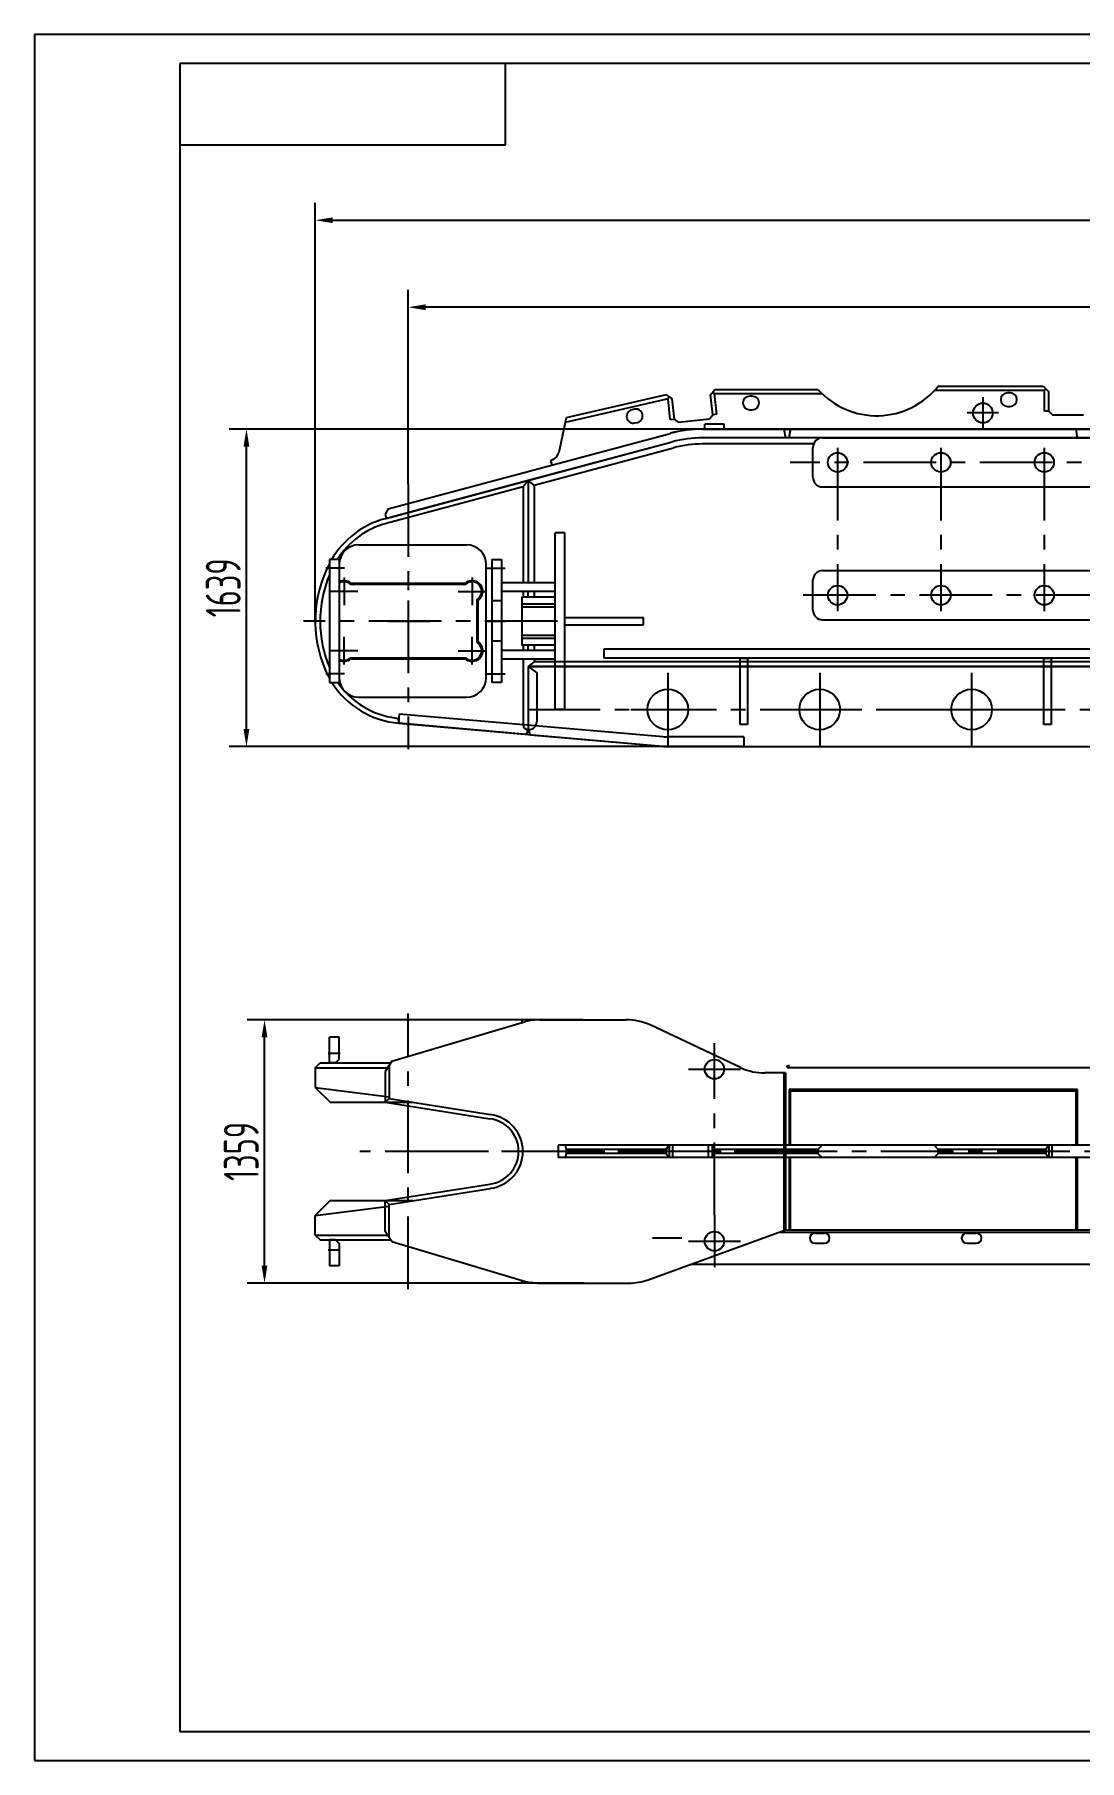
# Model space of a CAD drawing. Header units: millimetres. Extents: x 0 to 12600, y 0 to 8910.
# Drawn here: x 0 to 5392, y 0 to 8910 of the extents above; entities that cross this region are included whole.
import ezdxf

# ---------------------------------------------------------------- set-up
doc = ezdxf.new("R2010")
doc.units = ezdxf.units.MM
doc.header["$LTSCALE"] = 300
doc.linetypes.add('G', pattern=[2, 1.25, -0.25, 0.25, -0.25])
for name, color, linetype in [('01', 7, 'Continuous'), ('02', 1, 'Continuous'), ('05', 4, 'G'), ('08', 1, 'Continuous')]:
    doc.layers.add(name, color=color, linetype=linetype)
doc.styles.get("Standard").update_dxf_attribs({"font": 'isocp', "width": 0.707, "bigfont": 'intecad.shx'})
doc.dimstyles.new('INTE', dxfattribs={"dimscale": 30, "dimtxt": 6, "dimasz": 3, "dimexe": 3, "dimexo": 0, "dimgap": 1, "dimtad": 1, "dimdec": 0, "dimdsep": 46, "dimtxsty": 'Standard', "dimcen": 0, "dimclrd": 1, "dimclre": 1, "dimclrt": 3, "dimaunit": 1, "dimadec": 0, "dimazin": 0, "dimtfac": 1, "dimtdec": 0, "dimtmove": 0, "dimatfit": 0, "dimfxl": 0, "dimarcsym": 0})

# ---------------------------------------------------------------- blocks, each defined once
blk = doc.blocks.new('*D195')
at = {"layer": '08', "color": 1, "lineweight": -2}
for p, q in [((1448.8, 5882.2), (1448.8, 8041.3)), ((11684.8, 6428.2), (11684.8, 8041.3)), ((1538.8, 7951.3), (11594.8, 7951.3))]:
    blk.add_line(p, q, dxfattribs=at)
at = {"layer": '08', "color": 1}
for points in [[(1538.8, 7966.3), (1538.8, 7936.3), (1448.8, 7951.3)], [(11594.8, 7966.3), (11594.8, 7936.3), (11684.8, 7951.3)]]:
    blk.add_solid(points, dxfattribs=at)
at = {"layer": 'Defpoints', "color": 0}
for p in [(11684.8, 7951.3), (11684.8, 6428.2), (1448.8, 5882.2)]:
    blk.add_point(p, dxfattribs=at)
at = {"layer": '08', "color": 3, "insert": (6566.8, 8071.3), "char_height": 180, "attachment_point": 5}
blk.add_mtext('10236', dxfattribs=at)
blk = doc.blocks.new('*D196')
at = {"layer": '08', "color": 1, "lineweight": -2}
for p, q in [((1927.6, 6588.8), (1927.6, 7592.1)), ((10836.8, 7321.2), (10836.8, 7592.1)), ((10746.8, 7502.1), (2017.6, 7502.1))]:
    blk.add_line(p, q, dxfattribs=at)
at = {"layer": '08', "color": 1}
for points in [[(2017.6, 7517.1), (2017.6, 7487.1), (1927.6, 7502.1)], [(10746.8, 7517.1), (10746.8, 7487.1), (10836.8, 7502.1)]]:
    blk.add_solid(points, dxfattribs=at)
at = {"layer": 'Defpoints', "color": 0}
for p in [(1927.6, 7502.1), (10836.8, 7321.2), (1927.6, 6588.8)]:
    blk.add_point(p, dxfattribs=at)
at = {"layer": '08', "color": 3, "insert": (6382.2, 7622.1), "char_height": 180, "attachment_point": 5}
blk.add_mtext('8909', dxfattribs=at)
blk = doc.blocks.new('*D200')
at = {"layer": '08', "color": 1, "lineweight": -2}
for p, q in [((2829.5, 3823.6), (1096.8, 3823.6)), ((1186.8, 2554.6), (1186.8, 3733.6)), ((2836, 2464.6), (1096.8, 2464.6))]:
    blk.add_line(p, q, dxfattribs=at)
at = {"layer": '08', "color": 1}
for points in [[(1171.8, 3733.6), (1201.8, 3733.6), (1186.8, 3823.6)], [(1171.8, 2554.6), (1201.8, 2554.6), (1186.8, 2464.6)]]:
    blk.add_solid(points, dxfattribs=at)
at = {"layer": 'Defpoints', "color": 0}
for p in [(1186.8, 3823.6), (2829.5, 3823.6), (2836, 2464.6)]:
    blk.add_point(p, dxfattribs=at)
at = {"layer": '08', "color": 3, "insert": (1066.8, 3144.1), "char_height": 180, "attachment_point": 5, "rotation": 90}
blk.add_mtext('1359', dxfattribs=at)
blk = doc.blocks.new('*D204')
at = {"layer": '08', "color": 1, "lineweight": -2}
for p, q in [((3681.7, 6873.2), (1003.6, 6873.2)), ((1093.6, 5324.2), (1093.6, 6783.2)), ((3570.3, 5234.2), (1003.6, 5234.2))]:
    blk.add_line(p, q, dxfattribs=at)
at = {"layer": '08', "color": 1}
for points in [[(1078.6, 6783.2), (1108.6, 6783.2), (1093.6, 6873.2)], [(1078.6, 5324.2), (1108.6, 5324.2), (1093.6, 5234.2)]]:
    blk.add_solid(points, dxfattribs=at)
at = {"layer": 'Defpoints', "color": 0}
for p in [(1093.6, 6873.2), (3681.7, 6873.2), (3570.3, 5234.2)]:
    blk.add_point(p, dxfattribs=at)
at = {"layer": '08', "color": 3, "insert": (973.6, 6053.7), "char_height": 180, "attachment_point": 5, "rotation": 90}
blk.add_mtext('1639', dxfattribs=at)
blk = doc.blocks.new('*U213', base_point=(251.96, 168.31))
at = {"layer": '01'}
for p, q in [((251.96, 168.31), (251.96, 182.31)), ((195.96, 168.31), (251.96, 168.31))]:
    blk.add_line(p, q, dxfattribs=at)
blk = doc.blocks.new('*U214')
at = {"layer": '01'}
for points in [[(415, 292), (25, 292)], [(25, 292), (25, 5)], [(25, 5), (415, 5)]]:
    blk.add_lwpolyline(points, dxfattribs=at)
at = {"layer": '02'}
for points in [[(420, 297), (0, 297)], [(0, 297), (0, 0)], [(0, 0), (420, 0)]]:
    blk.add_lwpolyline(points, dxfattribs=at)

msp = doc.modelspace()

# ---------------------------------------------------------------- linework, layer by layer
for p, q in [((3866.9, 6873.2), (3448.8, 6873.2)), ((3866.9, 6873.2), (3874.8, 6828.2)), ((3900.8, 6873.2), (3892.8, 6828.2)), ((3893.8, 6828.2), (3901.8, 6873.2)), ((8533.8, 6873.2), (3900.8, 6873.2)), ((5374.9, 6873.2), (3901.8, 6873.2)), ((5382.8, 6828.2), (5374.9, 6873.2)), ((1814.8, 6412.2), (3291.1, 6807.5)), ((1824.4, 6461.4), (3279.4, 6850.9)), ((2546.8, 6608.7), (3290.2, 6807.5)), ((2546.8, 6608.2), (3289.9, 6807.4)), ((2578.8, 6583.7), (3298.2, 6776.5)), ((10061.8, 6828.2), (3447.8, 6828.2)), ((8864.8, 6828.2), (3447.8, 6828.2)), ((4020.2, 6796.2), (3447.8, 6796.2)), ((3874.8, 6828.2), (3448.8, 6828.2)), ((5382.8, 6828.2), (3893.8, 6828.2)), ((2546.8, 6608.2), (1808.9, 6410.5)), ((2546.8, 6608.2), (2521.8, 6575.6)), ((2578.8, 6583.7), (2546.8, 6608.2)), ((2521.8, 6575.6), (1815.4, 6386.4)), ((2521.8, 6575.6), (2521.8, 6079.7)), ((4066.8, 6574.2), (8386.8, 6574.2)), ((1824.4, 6461.4), (1808.9, 6434.4)), ((1808.9, 6434.4), (1814.8, 6412.2)), ((2686.6, 5425.2), (2686.6, 6338.2)), ((2736.6, 6338.2), (2686.6, 6338.2)), ((2736.6, 5425.2), (2736.6, 6338.2)), ((1522.1, 6199.7), (1522.1, 5564.7)), ((1572.1, 6199.7), (1522.1, 6199.7)), ((1572.1, 6199.7), (1572.1, 5564.7)), ((2359.8, 6199.7), (2359.8, 5564.7)), ((2359.8, 6199.7), (2409.8, 6199.7)), ((2409.8, 6199.7), (2409.8, 5564.7)), ((1572.1, 5991.9), (1572.1, 5772.5)), ((1572.1, 5991.9), (1572.1, 5772.5)), ((2283.1, 5991.9), (2283.1, 5772.5)), ((2288.1, 5989.1), (2288.1, 5775.3)), ((2521.8, 6034.7), (2521.8, 6006.2)), ((4066.8, 5888.5), (8386.8, 5888.5)), ((2521.8, 5758.2), (2521.8, 5729.7)), ((9414.3, 5736.2), (2937.3, 5736.2)), ((2937.3, 5736.2), (2937.3, 5691.2)), ((2521.8, 5684.7), (2521.8, 5346.2)), ((2578.8, 5672.2), (2546.8, 5647.2)), ((9198.8, 5647.2), (2546.8, 5647.2)), ((9198.8, 5672.2), (2578.8, 5672.2)), ((9414.3, 5691.2), (2937.3, 5691.2)), ((1522.1, 5564.7), (1572.1, 5564.7)), ((2409.8, 5564.7), (2359.8, 5564.7)), ((1882.2, 5404), (1877.8, 5354.2)), ((1877.8, 5354.2), (3240, 5235.6)), ((1881.3, 5359.9), (1880.9, 5354.5)), ((2536.8, 5297.1), (1880.9, 5354.5)), ((1882.2, 5404), (3244.4, 5285.4)), ((2736.6, 5425.2), (2686.6, 5425.2)), ((2546.8, 5321.2), (2536.8, 5297.1)), ((3659.8, 5284.2), (3270.8, 5284.2)), ((3659.8, 5284.2), (3659.8, 5234.2)), ((3659.8, 5234.2), (3270.9, 5234.2)), ((1843.9, 3609.6), (2533.3, 3814.9)), ((2605.4, 3823.6), (3053.6, 3823.6)), ((3645.8, 3575.2), (3177, 3797.5)), ((1522.1, 3601.1), (1522.1, 3734.6)), ((1572.1, 3734.6), (1522.1, 3734.6)), ((1572.1, 3620.1), (1572.1, 3734.6)), ((1448.8, 3576.1), (1448.8, 3474.1)), ((1553.1, 3601.1), (1522.1, 3601.1)), ((1553.1, 3601.1), (1572.1, 3620.1)), ((1843.9, 3609.6), (1808.9, 3557.1)), ((1830.9, 3590.1), (1830.9, 3417.5)), ((1808.9, 3557.1), (1808.9, 3398.1)), ((3874.8, 3549.1), (3769.3, 3549.1)), ((3866.9, 3549.1), (3866.9, 2736.3)), ((3874.8, 3549.1), (3874.8, 2739.1)), ((1448.8, 3474.1), (1830.9, 3426.7)), ((1448.8, 3474.1), (1524.8, 3398.1)), ((1524.8, 3398.1), (1952.7, 3398.1)), ((1830.9, 3417.5), (1808.9, 3398.1)), ((1808.9, 3398.1), (2349.4, 3312.7)), ((1830.9, 3417.5), (2352.2, 3334.6)), ((3893.8, 3463.6), (3893.8, 3176.1)), ((5382.8, 3463.6), (3893.8, 3463.6)), ((3901.8, 3455.7), (3893.8, 3463.6)), ((5374.9, 3455.7), (3901.8, 3455.7)), ((3901.8, 3176.1), (3901.8, 3455.7)), ((5374.9, 3455.7), (5382.8, 3463.6)), ((5374.9, 3176.1), (5374.9, 3455.7)), ((5382.8, 3176.1), (5382.8, 3463.6)), ((3893.8, 3112.1), (3893.8, 2739.6)), ((3901.8, 2739.6), (3901.8, 3112.1)), ((5374.9, 2739.6), (5374.9, 3112.1)), ((5382.8, 2739.6), (5382.8, 3112.1)), ((1808.9, 2890.1), (2349.4, 2975.4)), ((1830.9, 2870.7), (2352.2, 2953.6)), ((1448.8, 2814.1), (1524.8, 2890.1)), ((1448.8, 2814.1), (1830.9, 2861.5)), ((1524.8, 2890.1), (1952.7, 2890.1)), ((1808.9, 2731.1), (1808.9, 2890.1)), ((1830.9, 2870.7), (1808.9, 2890.1)), ((1830.9, 2698.1), (1830.9, 2870.7)), ((1448.8, 2712.1), (1448.8, 2814.1)), ((1522.1, 2687.1), (1522.1, 2553.6)), ((1553.1, 2687.1), (1522.1, 2687.1)), ((1553.1, 2687.1), (1572.1, 2668.1)), ((1843.9, 2678.6), (1808.9, 2731.1)), ((1843.9, 2678.6), (2533.3, 2473.2)), ((3166.7, 2481.5), (3874.8, 2739.1)), ((3840.5, 2726.6), (8950.3, 2726.6)), ((3893.8, 2739.6), (5382.8, 2739.6)), ((4026.3, 2722.1), (4076.3, 2722.1)), ((4810.3, 2722.1), (4860.3, 2722.1)), ((1572.1, 2668.1), (1572.1, 2553.6)), ((4026.3, 2670.1), (4076.3, 2670.1)), ((4810.3, 2670.1), (4860.3, 2670.1)), ((1572.1, 2553.6), (1522.1, 2553.6)), ((3386.9, 2561.6), (9091.2, 2561.6)), ((2605.4, 2464.6), (3066.6, 2464.6))]:
    msp.add_line(p, q)
for centre, radius, start, end in [((3448.8, 6218.2), 655, 90, 104.98875), ((3447.8, 6218.2), 610, 90, 105.00692), ((3447.8, 6218.2), 610, 90, 104.97096), ((3447.8, 6218.2), 578, 90, 105.00692), ((1927.7, 5969.2), 457, 105, 149.7071), ((1927.7, 5969.2), 432, 105, 147.7502), ((2089.8, 5882.2), 641, 152.3313, 203.19667), ((2089.8, 5882.2), 616, 157.15978, 203.19667), ((1597.1, 6035.2), 55, 50.59943, 117.03569), ((1597.1, 6035.2), 50, 48.59038, 120), ((2258.1, 6035.2), 55, 303.05573, 129.40057), ((2258.1, 6035.2), 50, 300, 131.40962), ((2258.1, 5729.2), 55, 230.59943, 56.94427), ((2258.1, 5729.2), 50, 228.59038, 60), ((1920.7, 5809.8), 457, 203.19667, 209.28995), ((1597.1, 5729.2), 50, 240, 311.40962), ((1597.1, 5729.2), 55, 242.96431, 309.40057), ((1920.7, 5809.8), 457, 212.42252, 265), ((1920.7, 5809.8), 432, 214.55426, 262.46396), ((1861.4, 5361.7), 20, 355, 82.46396), ((2546.8, 5346.2), 25, 180, 270), ((3270.8, 5590.2), 306, 264.75775, 270), ((3270.8, 5590.2), 356, 264.75775, 270), ((2605.4, 3518.6), 305, 90, 103.6817), ((3053.6, 3518.6), 305, 66.11902, 90), ((3769.3, 3854.1), 305, 246.11902, 270), ((2327.9, 3144.1), 170, 277.24491, 82.75509), ((2327.9, 3144.1), 192, 277.24491, 82.75509), ((4026.3, 2696.1), 26, 90, 270), ((4076.3, 2696.1), 26, 270, 90), ((4810.3, 2696.1), 26, 90, 270), ((4860.3, 2696.1), 26, 270, 90), ((2605.4, 2769.6), 305, 256.3183, 270), ((3066.6, 2769.6), 305, 270, 289.16072)]:
    msp.add_arc(centre, radius, start, end)
at = {"layer": '01'}
for p, q in [((3259.9, 7049.5), (2743.8, 6931.2)), ((3259.9, 7049.5), (3291.1, 7029.9)), ((3269.1, 7029), (3275.7, 7039.6)), ((3488.2, 7049.4), (3511.2, 7078.2)), ((3499.6, 6947.1), (3488.2, 7049.4)), ((3509.5, 7056.2), (3499.8, 7064)), ((3509.5, 7056.2), (4063.9, 7056.2)), ((3521.5, 6949.6), (3509.5, 7056.2)), ((3511.2, 7078.2), (4042.8, 7078.2)), ((3703.8, 7043.2), (3690.8, 7043.2)), ((4645, 7073.2), (5211.8, 7073.2)), ((4663.8, 7095.2), (5204.8, 7095.2)), ((5034.3, 7060.2), (5021.3, 7060.2)), ((5204.8, 7095.2), (5233.8, 7066.2)), ((5211.8, 7073.2), (5219.3, 7080.7)), ((5211.8, 6965.2), (5211.8, 7073.2)), ((5233.8, 6965.2), (5233.8, 7066.2)), ((3269.1, 7029), (2738.7, 6907.5)), ((3095.4, 6975.9), (3082.7, 6973)), ((3281, 6922.7), (3269.1, 7029)), ((3302.8, 6925.1), (3291.1, 7029.9)), ((3690.8, 6973.2), (3703.8, 6973.2)), ((5021.3, 6990.2), (5034.3, 6990.2)), ((5233.8, 6965.2), (5211.8, 6965.2)), ((5233.8, 6965.2), (5252.8, 6946.2)), ((2743.8, 6931.2), (2705.5, 6752.6)), ((3098.3, 6904.7), (3111, 6907.6)), ((3281, 6922.7), (3302.8, 6925.1)), ((3323.8, 6908.3), (3302.8, 6925.1)), ((3323.8, 6908.3), (3482.8, 6926.1)), ((3448.8, 6873.2), (6239.8, 6873.2)), ((3558.8, 6898.2), (3458.8, 6898.2)), ((3458.8, 6873.2), (3458.8, 6898.2)), ((3482.8, 6926.1), (3499.6, 6947.1)), ((3521.5, 6949.6), (3499.6, 6947.1)), ((3558.8, 6873.2), (3558.8, 6898.2)), ((3901.8, 6873.2), (3866.9, 6873.2)), ((5252.8, 6946.2), (5412.8, 6946.2)), ((5374.9, 6873.2), (5409.8, 6873.2)), ((4016.8, 6624.2), (4016.8, 6778.2)), ((4066.8, 6828.2), (5810.5, 6828.2)), ((2664.8, 6713.5), (2669.5, 6714.7)), ((2671.1, 6688.1), (2664.8, 6713.5)), ((1630.2, 6072.7), (1632, 6077.7)), ((1630.2, 6072.7), (2225, 6072.7)), ((1632, 6077.7), (2223.2, 6077.7)), ((1927.6, 6060.2), (1927.6, 6041)), ((1927.6, 6060.2), (1927.6, 6041)), ((2225, 6072.7), (2223.2, 6077.7)), ((2686.6, 6079.7), (2409.8, 6079.7)), ((4016.8, 5938.5), (4016.8, 6092.5)), ((4066.8, 6142.5), (5810.5, 6142.5)), ((2283.1, 5991.9), (2288.1, 5989.1)), ((2686.6, 6034.7), (2409.8, 6034.7)), ((2514.6, 5970.6), (2686.6, 5970.6)), ((1824.7, 5882.2), (2043.5, 5882.2)), ((2514.6, 5955.8), (2686.6, 5955.8)), ((2736.6, 5900.7), (3142.6, 5900.7)), ((2514.6, 5808.6), (2686.6, 5808.6)), ((2514.6, 5793.9), (2686.6, 5793.9)), ((2736.6, 5862.7), (3142.6, 5862.7)), ((2288.1, 5775.3), (2283.1, 5772.5)), ((2686.6, 5729.7), (2409.8, 5729.7)), ((1630.2, 5691.7), (2225, 5691.7)), ((1632, 5686.7), (1630.2, 5691.7)), ((1632, 5686.7), (2223.2, 5686.7)), ((2223.2, 5686.7), (2225, 5691.7)), ((2686.6, 5684.7), (2409.8, 5684.7)), ((2546.8, 5647.2), (9198.8, 5647.2)), ((2546.8, 5647.2), (2546.8, 5322.2)), ((2546.8, 5647.2), (2591.8, 5615.2)), ((2591.8, 5615.2), (2591.8, 5362.2)), ((3640.8, 5348.2), (3640.8, 5691.2)), ((3640.8, 5691.2), (3678.8, 5691.2)), ((3678.8, 5691.2), (3678.8, 5348.2)), ((5208.8, 5348.2), (5208.8, 5691.2)), ((5208.8, 5691.2), (5246.8, 5691.2)), ((5246.8, 5691.2), (5246.8, 5348.2)), ((3678.8, 5348.2), (3640.8, 5348.2)), ((5246.8, 5348.2), (5208.8, 5348.2)), ((2546.8, 5322.2), (2557.8, 5295.3)), ((2546.8, 5322.2), (2551.8, 5322.2)), ((2557.8, 5295.3), (3239.8, 5235.6)), ((3270.8, 5234.2), (9198.8, 5234.2)), ((2736.6, 3823.6), (2686.6, 3823.6)), ((1448.8, 3576.1), (1473.8, 3601.1)), ((1448.8, 3576.1), (1830.9, 3576.1)), ((3883.1, 3580.9), (3879.8, 3586.6)), ((6239.8, 3176.1), (2701.8, 3176.1)), ((2701.8, 3176.1), (2701.8, 3112.1)), ((2738.7, 3176.1), (2743.8, 3154.1)), ((2743.8, 3134.1), (2738.7, 3112.1)), ((3259.9, 3154.1), (2743.8, 3154.1)), ((2743.8, 3154.1), (2743.8, 3134.1)), ((3259.9, 3134.1), (2743.8, 3134.1)), ((3273.6, 3176.1), (3259.9, 3154.1)), ((3259.9, 3154.1), (3259.9, 3134.1)), ((3259.9, 3134.1), (3273.6, 3112.1)), ((3274.8, 3176.1), (3274.8, 3112.1)), ((3510.7, 3176.1), (3288.1, 3176.1)), ((3293.4, 3112.1), (3293.4, 3176.1)), ((3477.7, 3112.1), (3477.7, 3176.1)), ((3496.3, 3176.1), (3496.3, 3112.1)), ((3497.6, 3176.1), (3511.2, 3154.1)), ((3511.2, 3134.1), (3497.6, 3112.1)), ((4042.8, 3154.1), (3511.2, 3154.1)), ((3511.2, 3154.1), (3511.2, 3134.1)), ((4042.8, 3134.1), (3511.2, 3134.1)), ((4063.9, 3176.1), (4042.8, 3154.1)), ((4042.8, 3154.1), (4042.8, 3134.1)), ((4042.8, 3134.1), (4063.9, 3112.1)), ((4643.3, 3176.1), (4662.8, 3154.1)), ((4662.8, 3134.1), (4643.3, 3112.1)), ((5218.6, 3154.1), (4662.8, 3154.1)), ((4662.8, 3154.1), (4662.8, 3134.1)), ((5218.6, 3134.1), (4662.8, 3134.1)), ((5232.2, 3176.1), (5218.6, 3154.1)), ((5218.6, 3154.1), (5218.6, 3134.1)), ((5218.6, 3134.1), (5232.2, 3112.1)), ((5233.5, 3176.1), (5233.5, 3112.1)), ((5432.4, 3176.1), (5234.4, 3176.1)), ((5252.1, 3112.1), (5252.1, 3176.1)), ((6239.8, 3112.1), (2701.8, 3112.1)), ((1448.8, 2712.1), (1830.9, 2712.1)), ((1448.8, 2712.1), (1473.8, 2687.1)), ((2736.6, 2464.6), (2686.6, 2464.6))]:
    msp.add_line(p, q, dxfattribs=at)
at = {"layer": '01', "color": 7, "linetype": 'Continuous'}
for p, q in [((2546.8, 6608.2), (2546.8, 6079.7)), ((2578.8, 6583.7), (2578.8, 6079.7)), ((1674.1, 6275.7), (2229.1, 6275.7)), ((2331.1, 5590.7), (2331.1, 6173.7)), ((1572.1, 5999.5), (1572.1, 5983.5)), ((1572.1, 5991.5), (1572.1, 5772.5)), ((2409.8, 5986.4), (2359.8, 5986.4)), ((2686.6, 6006.2), (2514.6, 6006.2)), ((2514.6, 6006.2), (2514.6, 5758.2)), ((2546.8, 6006.2), (2546.8, 6034.7)), ((2578.8, 6034.7), (2578.8, 6006.2)), ((3142.6, 5862.7), (3142.6, 5900.7)), ((2409.8, 5778), (2359.8, 5778)), ((2686.6, 5758.2), (2514.6, 5758.2)), ((2546.8, 5729.7), (2546.8, 5758.2)), ((2578.8, 5758.2), (2578.8, 5729.7)), ((2578.8, 5684.7), (2578.8, 5672.2)), ((1674.1, 5488.7), (2229.1, 5488.7)), ((2605.4, 3823.6), (2514.6, 3823.6)), ((2514.6, 3823.6), (2514.6, 3809.4)), ((1473.8, 3601.1), (1838.2, 3601.1)), ((8519.7, 3575.9), (3891.7, 3575.9)), ((1473.8, 2687.1), (1838.2, 2687.1)), ((3866.9, 2739.6), (8905.6, 2739.6)), ((2514.6, 2464.6), (2514.6, 2478.8)), ((2605.4, 2464.6), (2514.6, 2464.6))]:
    msp.add_line(p, q, dxfattribs=at)
at = {"layer": '01'}
for centre, radius in [((4893.8, 6956.2), 51), ((4143.9, 6701.2), 50), ((4677.3, 6701.2), 50), ((5210.7, 6701.2), 50), ((4143.9, 6015.5), 50), ((4677.3, 6015.5), 50), ((5210.7, 6015.5), 50), ((3267.8, 5425.2), 104.9), ((4051.8, 5425.2), 104.9), ((4835.8, 5425.2), 104.9), ((3508.8, 3568.6), 50), ((3508.8, 2680.6), 50)]:
    msp.add_circle(centre, radius, dxfattribs=at)
for centre, radius, start, end in [((3690.8, 7008.2), 35, 90, 270), ((3703.8, 7008.2), 35, 270, 90), ((4346.2, 7348.1), 406, 221.65533, 321.48085), ((5021.3, 7025.2), 35, 90, 270), ((5034.3, 7025.2), 35, 270, 90), ((3090.5, 6938.9), 35, 102.90652, 282.90652), ((3103.2, 6941.8), 35, 282.90652, 102.90652), ((3448.8, 6218.2), 655, 90, 104.8807), ((4066.8, 6778.2), 50, 90, 180), ((2656.7, 6763.1), 50, 284.87766, 347.90652), ((4066.8, 6624.2), 50, 180, 270), ((4066.8, 6092.5), 50, 90, 180), ((4066.8, 5938.5), 50, 180, 270), ((2551.8, 5362.2), 40, 270, 0), ((3270.8, 5590.2), 356, 264.99852, 270), ((3891.7, 3585.9), 10, 210, 270)]:
    msp.add_arc(centre, radius, start, end, dxfattribs=at)
at = {"layer": '01', "color": 7, "linetype": 'Continuous'}
for centre, start, end in [((1674.1, 6173.7), 90, 180), ((2229.1, 6173.7), 0, 90), ((1674.1, 5590.7), 180, 270), ((2229.1, 5590.7), 270, 0)]:
    msp.add_arc(centre, 102, start, end, dxfattribs=at)
at = {"layer": '05'}
for p, q in [((4974.8, 6956.2), (4812.8, 6956.2)), ((4893.8, 7037.2), (4893.8, 6875.2)), ((1600.1, 6154.7), (1503.1, 6154.7)), ((2331.8, 6154.7), (2428.8, 6154.7)), ((1597.1, 6106.7), (1597.1, 5963.8)), ((2258.1, 6106.7), (2258.1, 5963.8)), ((1668.6, 6035.2), (1525.7, 6035.2)), ((2186.7, 6035.2), (2329.6, 6035.2)), ((2331.8, 5882.2), (2428.8, 5882.2)), ((1597.1, 5657.8), (1597.1, 5800.7)), ((2258.1, 5657.8), (2258.1, 5800.7)), ((1668.6, 5729.2), (1525.7, 5729.2)), ((2186.7, 5729.2), (2329.6, 5729.2)), ((3267.8, 5615.2), (3267.8, 5235.2)), ((4051.8, 5615.2), (4051.8, 5235.2)), ((4835.8, 5615.2), (4835.8, 5235.2)), ((1600.1, 5609.7), (1503.1, 5609.7)), ((2331.8, 5609.7), (2428.8, 5609.7)), ((3267.8, 5590.2), (3267.8, 5282.7)), ((4051.8, 5567.7), (4051.8, 5282.7)), ((4835.8, 5567.7), (4835.8, 5282.7)), ((3077.8, 5425.2), (3457.8, 5425.2)), ((3128.3, 5425.2), (3413.3, 5425.2)), ((3861.8, 5425.2), (4241.8, 5425.2)), ((3912.3, 5425.2), (4197.3, 5425.2)), ((4645.8, 5425.2), (5025.8, 5425.2)), ((4696.3, 5425.2), (4981.3, 5425.2)), ((3508.8, 2814.9), (3508.8, 3702.9)), ((3374.5, 3568.6), (3643.2, 3568.6)), ((3508.8, 2814.9), (3508.8, 2546.2)), ((3374.5, 2680.6), (3643.2, 2680.6))]:
    msp.add_line(p, q, dxfattribs=at)
at = {"layer": '05', "color": 4, "linetype": 'G'}
for p, q in [((4143.9, 6776.5), (4143.9, 5933.7)), ((4677.3, 6776.5), (4677.3, 5933.7)), ((5210.7, 6776.5), (5210.7, 5933.7)), ((6452.5, 6701.2), (3899.4, 6701.2)), ((1927.6, 6588.8), (1927.6, 5220.3)), ((8541.5, 6015.5), (3899.4, 6015.5)), ((2699.6, 5882.2), (1387.5, 5882.2)), ((2543.8, 5425.2), (10112.8, 5425.2)), ((1927.6, 2432.4), (1927.6, 3855.8)), ((1516, 3652.1), (1576.7, 3652.1)), ((3887.5, 3585.9), (3896.5, 3585.9)), ((3891.7, 3580.2), (3891.7, 3591.2)), ((3984.6, 3144.1), (1678.4, 3144.1)), ((11342.6, 3144.1), (2172.8, 3144.1)), ((3340, 2696.1), (3189.6, 2696.1)), ((1516, 2636.1), (1576.7, 2636.1))]:
    msp.add_line(p, q, dxfattribs=at)

# ---------------------------------------------------------------- block references
at = {"layer": '01', "xscale": 30, "yscale": 30, "zscale": 30}
msp.add_blockref('*U214', (0, 0), dxfattribs=at)
at = {"layer": '02', "xscale": 30, "yscale": 30, "zscale": 30}
msp.add_blockref('*U213', (2430, 8340), dxfattribs=at)

# ---------------------------------------------------------------- dimensions: what is measured, and where the dimension line sits
at = {"layer": '08'}
for base, p1, p2, picture, middle in [((11684.8, 7951.3), (1448.8, 5882.2), (11684.8, 6428.2), '*D195', (6566.8, 8071.3)), ((1927.6, 7502.1), (10836.8, 7321.2), (1927.6, 6588.8), '*D196', (6382.2, 7622.1))]:
    dim = msp.add_linear_dim(base=base, p1=p1, p2=p2, dimstyle='INTE', dxfattribs=at)
    dim.commit()
    dim.dimension.update_dxf_attribs({"geometry": picture, "text_midpoint": middle})
for base, p1, p2, picture, middle in [((1093.6, 6873.2), (3570.3, 5234.2), (3681.7, 6873.2), '*D204', (973.6, 6053.7)), ((1186.8, 3823.6), (2836, 2464.6), (2829.5, 3823.6), '*D200', (1066.8, 3144.1))]:
    dim = msp.add_linear_dim(base=base, p1=p1, p2=p2, angle=90, dimstyle='INTE', dxfattribs=at)
    dim.commit()
    dim.dimension.update_dxf_attribs({"geometry": picture, "text_midpoint": middle})

doc.saveas('drawing.dxf')
